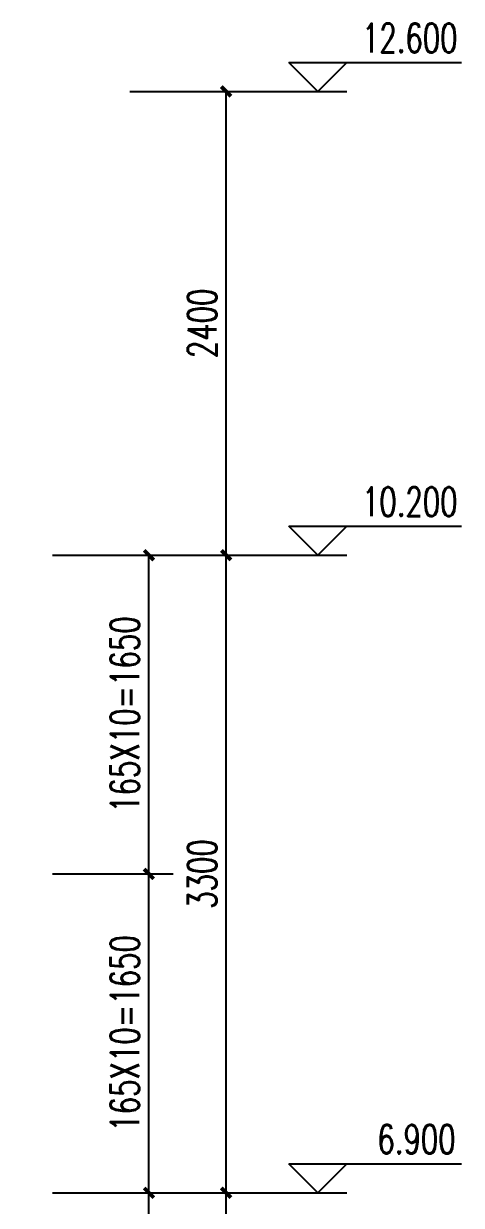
# Model space of a CAD drawing. Extents: x 79570 to 678837, y -1139230 to -612789.
# Drawn here: x 646124 to 648392, y -799727 to -793610 of the extents above; entities that cross this region are included whole.
import ezdxf

# ---------------------------------------------------------------- set-up
doc = ezdxf.new("R2010")
doc.units = 0
doc.header["$LTSCALE"] = 1000
doc.header["$MEASUREMENT"] = 0
for name, color, linetype in [('DIM_ELEV', 3, 'Continuous'), ('PUB_DIM', 3, 'Continuous'), ('PUB_TEXT', 7, 'Continuous')]:
    doc.layers.add(name, color=color, linetype=linetype)
doc.styles.add('_TCH_DIM', font='SIMPLEX', dxfattribs={"bigfont": 'GBCBIG'})
doc.styles.add('_TCH_DIM_T3', font='SIMPLEX', dxfattribs={"width": 0.705882, "bigfont": 'GBCBIG'})
doc.dimstyles.new('_TCH_ARCH&&50', dxfattribs={"dimtxt": 148.75, "dimasz": 50, "dimexe": 125, "dimexo": 150, "dimgap": 50, "dimtad": 1, "dimdec": 0, "dimzin": 0, "dimdsep": 46, "dimtxsty": '_TCH_DIM_T3', "dimblk": 'ARCHTICK', "dimcen": 0.09, "dimclrt": 7, "dimazin": 2, "dimtfac": 1, "dimtdec": 0, "dimtix": 1, "dimtmove": 2, "dimatfit": 3, "dimfxl": 1, "dimtolj": 1, "dimtzin": 0, "dimarcsym": 0})

# ---------------------------------------------------------------- blocks, each defined once
blk = doc.blocks.new('_ArchTick')
at = {"color": 0, "linetype": 'ByBlock', "const_width": 0.4}
blk.add_lwpolyline([(-0.5, -0.5), (0.5, 0.5)], dxfattribs=at)
blk = doc.blocks.new('*D2616')
at = {"layer": 'Defpoints', "color": 0, "transparency": 16777216}
for p in [(646524.3, -799661.5), (647173.5, -799661.5), (646524.3, -802961.5)]:
    blk.add_point(p, dxfattribs=at)
at = {"layer": 'PUB_DIM', "color": 0, "lineweight": -2, "transparency": 16777216}
for p, q in [((646674.3, -799661.5), (647298.5, -799661.5)), ((647173.5, -802961.5), (647173.5, -799661.5)), ((646674.3, -802961.5), (647298.5, -802961.5))]:
    blk.add_line(p, q, dxfattribs=at)
at = {"layer": 'PUB_DIM', "color": 0, "lineweight": -2, "transparency": 16777216, "xscale": 50, "yscale": 50, "zscale": 50}
for p, rotation in [((647173.5, -799661.5), 90), ((647173.5, -802961.5), 270)]:
    blk.add_blockref('_ArchTick', p, dxfattribs=dict(at, rotation=rotation))
at = {"layer": 'PUB_DIM', "color": 7, "transparency": 16777216, "insert": (647049.2, -801311.5), "char_height": 148.75, "attachment_point": 5, "rotation": 90, "style": '_TCH_DIM_T3'}
blk.add_mtext('\\A1;3300', dxfattribs=at)
blk = doc.blocks.new('*D2617')
at = {"layer": 'Defpoints', "color": 0, "transparency": 16777216}
for p in [(646524.3, -796361.5), (647173.5, -796361.5), (646524.3, -799661.5)]:
    blk.add_point(p, dxfattribs=at)
at = {"layer": 'PUB_DIM', "color": 0, "lineweight": -2, "transparency": 16777216}
for p, q in [((646674.3, -796361.5), (647298.5, -796361.5)), ((647173.5, -799661.5), (647173.5, -796361.5)), ((646674.3, -799661.5), (647298.5, -799661.5))]:
    blk.add_line(p, q, dxfattribs=at)
at = {"layer": 'PUB_DIM', "color": 0, "lineweight": -2, "transparency": 16777216, "xscale": 50, "yscale": 50, "zscale": 50}
for p, rotation in [((647173.5, -796361.5), 90), ((647173.5, -799661.5), 270)]:
    blk.add_blockref('_ArchTick', p, dxfattribs=dict(at, rotation=rotation))
at = {"layer": 'PUB_DIM', "color": 7, "transparency": 16777216, "insert": (647049.2, -798011.5), "char_height": 148.75, "attachment_point": 5, "rotation": 90, "style": '_TCH_DIM_T3'}
blk.add_mtext('\\A1;3300', dxfattribs=at)
blk = doc.blocks.new('*D2618')
at = {"layer": 'Defpoints', "color": 0, "transparency": 16777216}
for p in [(646524.3, -793961.5), (647173.5, -793961.5), (646524.3, -796361.5)]:
    blk.add_point(p, dxfattribs=at)
at = {"layer": 'PUB_DIM', "color": 0, "lineweight": -2, "transparency": 16777216}
for p, q in [((646674.3, -793961.5), (647298.5, -793961.5)), ((647173.5, -796361.5), (647173.5, -793961.5)), ((646674.3, -796361.5), (647298.5, -796361.5))]:
    blk.add_line(p, q, dxfattribs=at)
at = {"layer": 'PUB_DIM', "color": 0, "lineweight": -2, "transparency": 16777216, "xscale": 50, "yscale": 50, "zscale": 50}
for p, rotation in [((647173.5, -793961.5), 90), ((647173.5, -796361.5), 270)]:
    blk.add_blockref('_ArchTick', p, dxfattribs=dict(at, rotation=rotation))
at = {"layer": 'PUB_DIM', "color": 7, "transparency": 16777216, "insert": (647049.2, -795161.5), "char_height": 148.75, "attachment_point": 5, "rotation": 90, "style": '_TCH_DIM_T3'}
blk.add_mtext('\\A1;2400', dxfattribs=at)
blk = doc.blocks.new('*D2622')
at = {"layer": 'Defpoints', "color": 0, "transparency": 16777216}
for p in [(646124.3, -799661.5), (646773.5, -799661.5), (646124.3, -801311.5)]:
    blk.add_point(p, dxfattribs=at)
at = {"layer": 'PUB_DIM', "color": 0, "lineweight": -2, "transparency": 16777216}
for p, q in [((646274.3, -799661.5), (646898.5, -799661.5)), ((646773.5, -801311.5), (646773.5, -799661.5)), ((646274.3, -801311.5), (646898.5, -801311.5))]:
    blk.add_line(p, q, dxfattribs=at)
at = {"layer": 'PUB_DIM', "color": 0, "lineweight": -2, "transparency": 16777216, "xscale": 50, "yscale": 50, "zscale": 50}
for p, rotation in [((646773.5, -799661.5), 90), ((646773.5, -801311.5), 270)]:
    blk.add_blockref('_ArchTick', p, dxfattribs=dict(at, rotation=rotation))
at = {"layer": 'PUB_DIM', "color": 7, "transparency": 16777216, "insert": (646649.2, -800486.5), "char_height": 148.75, "attachment_point": 5, "rotation": 90, "style": '_TCH_DIM_T3'}
blk.add_mtext('\\A1;165X10=1650', dxfattribs=at)
blk = doc.blocks.new('*D2623')
at = {"layer": 'Defpoints', "color": 0, "transparency": 16777216}
for p in [(646124.3, -798011.5), (646773.5, -798011.5), (646124.3, -799661.5)]:
    blk.add_point(p, dxfattribs=at)
at = {"layer": 'PUB_DIM', "color": 0, "lineweight": -2, "transparency": 16777216}
for p, q in [((646274.3, -798011.5), (646898.5, -798011.5)), ((646773.5, -799661.5), (646773.5, -798011.5)), ((646274.3, -799661.5), (646898.5, -799661.5))]:
    blk.add_line(p, q, dxfattribs=at)
at = {"layer": 'PUB_DIM', "color": 0, "lineweight": -2, "transparency": 16777216, "xscale": 50, "yscale": 50, "zscale": 50}
for p, rotation in [((646773.5, -798011.5), 90), ((646773.5, -799661.5), 270)]:
    blk.add_blockref('_ArchTick', p, dxfattribs=dict(at, rotation=rotation))
at = {"layer": 'PUB_DIM', "color": 7, "transparency": 16777216, "insert": (646649.2, -798836.5), "char_height": 148.75, "attachment_point": 5, "rotation": 90, "style": '_TCH_DIM_T3'}
blk.add_mtext('\\A1;165X10=1650', dxfattribs=at)
blk = doc.blocks.new('*D2624')
at = {"layer": 'Defpoints', "color": 0, "transparency": 16777216}
for p in [(646124.3, -796361.5), (646773.5, -796361.5), (646124.3, -798011.5)]:
    blk.add_point(p, dxfattribs=at)
at = {"layer": 'PUB_DIM', "color": 0, "lineweight": -2, "transparency": 16777216}
for p, q in [((646274.3, -796361.5), (646898.5, -796361.5)), ((646773.5, -798011.5), (646773.5, -796361.5)), ((646274.3, -798011.5), (646898.5, -798011.5))]:
    blk.add_line(p, q, dxfattribs=at)
at = {"layer": 'PUB_DIM', "color": 0, "lineweight": -2, "transparency": 16777216, "xscale": 50, "yscale": 50, "zscale": 50}
for p, rotation in [((646773.5, -796361.5), 90), ((646773.5, -798011.5), 270)]:
    blk.add_blockref('_ArchTick', p, dxfattribs=dict(at, rotation=rotation))
at = {"layer": 'PUB_DIM', "color": 7, "transparency": 16777216, "insert": (646649.2, -797186.5), "char_height": 148.75, "attachment_point": 5, "rotation": 90, "style": '_TCH_DIM_T3'}
blk.add_mtext('\\A1;165X10=1650', dxfattribs=at)

msp = doc.modelspace()

# ---------------------------------------------------------------- linework, layer by layer
at = {"layer": 'DIM_ELEV'}
for p, q in [((647648.5, -793961.5), (647498.5, -793811.5)), ((647498.5, -793811.5), (648392.2, -793811.5)), ((647648.5, -793961.5), (647798.5, -793811.5)), ((647298.5, -793961.5), (647798.5, -793961.5)), ((647648.5, -796361.5), (647498.5, -796211.5)), ((647498.5, -796211.5), (648392.2, -796211.5)), ((647648.5, -796361.5), (647798.5, -796211.5)), ((647298.5, -796361.5), (647798.5, -796361.5)), ((647648.5, -799661.5), (647498.5, -799511.5)), ((647498.5, -799511.5), (648392.2, -799511.5)), ((647648.5, -799661.5), (647798.5, -799511.5)), ((647298.5, -799661.5), (647798.5, -799661.5))]:
    msp.add_line(p, q, dxfattribs=at)

# ---------------------------------------------------------------- texts
at = {"layer": 'PUB_TEXT', "style": '_TCH_DIM', "width": 0.705882}
for s, p in [('12.600', (647877.2, -793759)), ('10.200', (647877.2, -796159)), ('6.900', (647957.2, -799459))]:
    msp.add_text(s, height=148.75, dxfattribs=at).set_placement(p)

# ---------------------------------------------------------------- dimensions: what is measured, and where the dimension line sits
at = {"layer": 'PUB_DIM'}
for p1, p2, picture, middle in [((646524.3, -796361.5), (646524.3, -793961.5), '*D2618', (647049.2, -795161.5)), ((646524.3, -799661.5), (646524.3, -796361.5), '*D2617', (647049.2, -798011.5)), ((646524.3, -802961.5), (646524.3, -799661.5), '*D2616', (647049.2, -801311.5))]:
    dim = msp.add_aligned_dim(p1=p1, p2=p2, distance=-649.2, dimstyle='_TCH_ARCH&&50', dxfattribs=at)
    dim.commit()
    dim.dimension.update_dxf_attribs({"geometry": picture, "text_midpoint": middle})
for p1, p2, picture, middle in [((646124.3, -798011.5), (646124.3, -796361.5), '*D2624', (646649.2, -797186.5)), ((646124.3, -799661.5), (646124.3, -798011.5), '*D2623', (646649.2, -798836.5)), ((646124.3, -801311.5), (646124.3, -799661.5), '*D2622', (646649.2, -800486.5))]:
    dim = msp.add_aligned_dim(p1=p1, p2=p2, distance=-649.2, text='165X10=1650', dimstyle='_TCH_ARCH&&50', dxfattribs=at)
    dim.commit()
    dim.dimension.update_dxf_attribs({"geometry": picture, "text_midpoint": middle})

doc.saveas('drawing.dxf')
